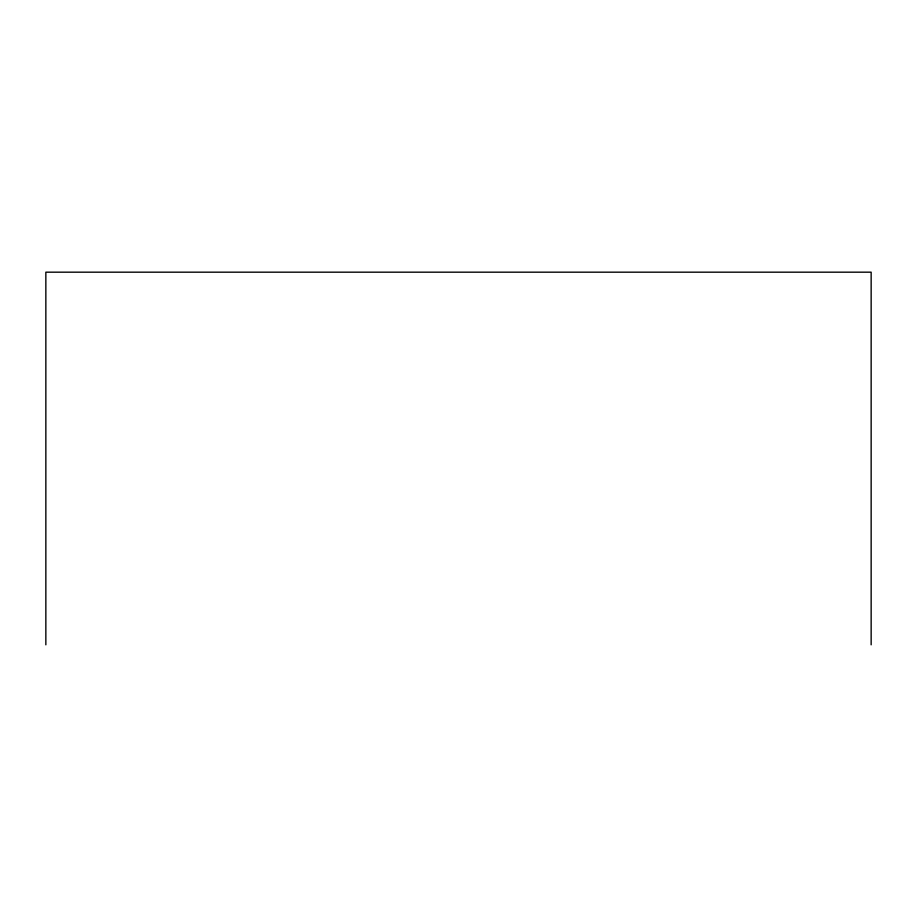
<?xml version="1.0" encoding="UTF-8"?>
<svg xmlns="http://www.w3.org/2000/svg" width="917" height="917" viewBox="0 0 917 917"><rect width="100%" height="100%" fill="white"/><g stroke="black" fill="none" stroke-linecap="round" stroke-linejoin="round"><path stroke-width="1.38" d="M871.15 644.823L871.15 272.177L45.85 272.177L45.85 644.823"/></g></svg>
